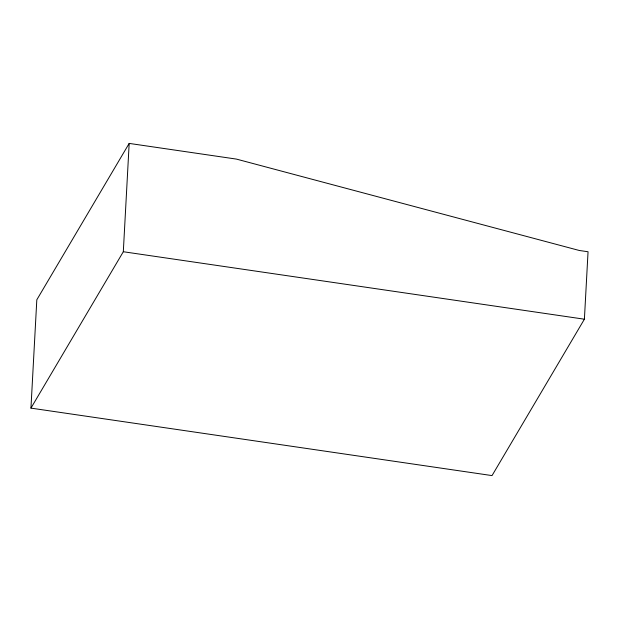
<?xml version="1.0" encoding="UTF-8"?>
<svg xmlns="http://www.w3.org/2000/svg" width="619" height="619" viewBox="0 0 619 619"><rect width="100%" height="100%" fill="white"/><g stroke="black" fill="none" stroke-linecap="round" stroke-linejoin="round"><path stroke-width="0.93" d="M30.95 408.122L36.815 299.797L129.178 143.407L236.435 159.098L579.291 250.478L588.05 251.755L584.398 319.203L492.035 475.593L30.95 408.122L123.313 251.732L129.178 143.407M123.313 251.732L584.398 319.203"/></g></svg>
